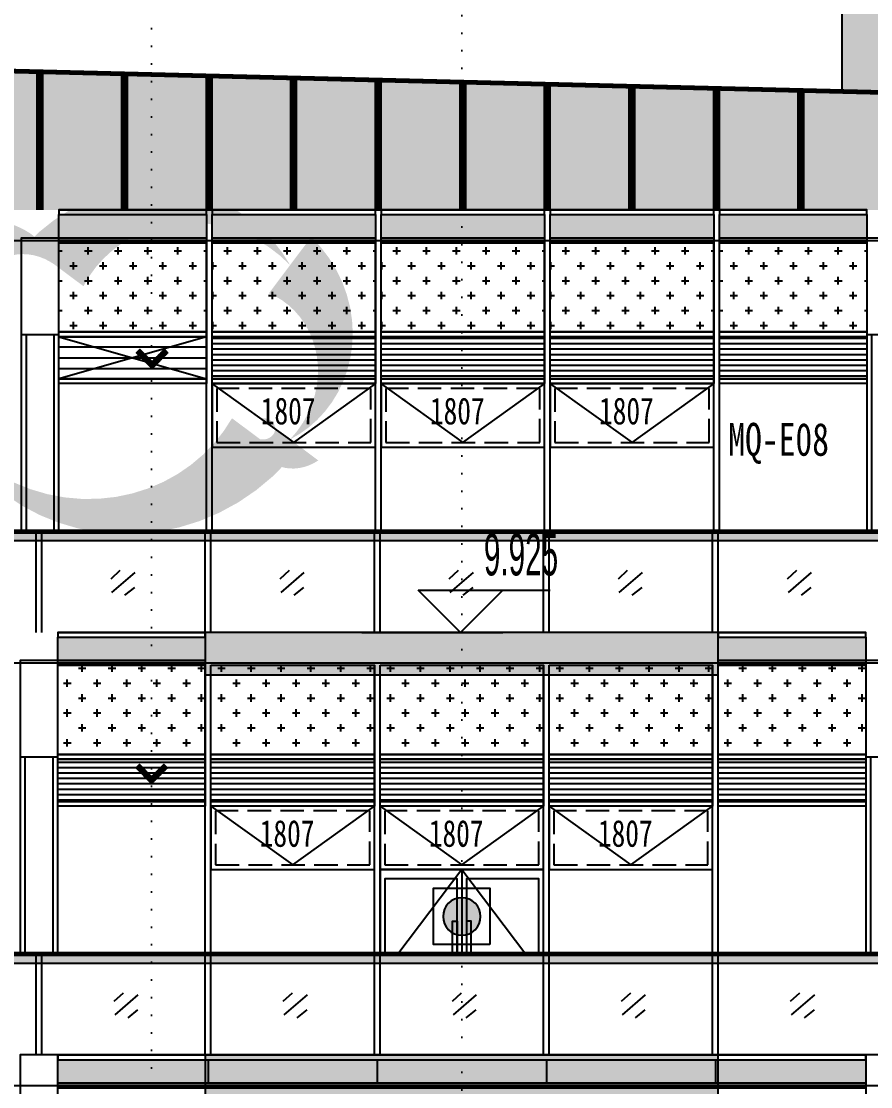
# Model space of a CAD drawing. Extents: x -483182 to 812890, y -390528 to -214858.
# Drawn here: x 300500 to 309540, y -316542 to -305196 of the extents above; entities that cross this region are included whole.
import ezdxf
from ezdxf.xclip import XClip

# ---------------------------------------------------------------- set-up
doc = ezdxf.new("R2010")
doc.units = 0
doc.header["$LTSCALE"] = 1000
doc.header["$MEASUREMENT"] = 0
doc.header["$XCLIPFRAME"] = 0
doc.linetypes.add('DASH', pattern=[0.35, 0.25, -0.1])
doc.linetypes.add('DOT2', pattern=[0.125, 0, -0.125])
for name, color, linetype in [('01-标注_标高', 200, 'Continuous'), ('01-标注_符号', 200, 'Continuous'), ('02-TEXT_标注', 130, 'Continuous'), ('05-填充_156', 156, 'Continuous'), ('05-填充_168', 168, 'Continuous'), ('05-填充_18', 18, 'Continuous'), ('A-C_幕墙龙骨', 133, 'Continuous'), ('A-C_窗', 140, 'Continuous'), ('A-C_门', 150, 'Continuous'), ('A-E_栏杆', 232, 'Continuous'), ('A-SE-MAT', 9, 'Continuous'), ('D-铝板', 181, 'Continuous'), ('E-立面轮廓', 241, 'Continuous'), ('外墙百叶', 162, 'Continuous')]:
    doc.layers.add(name, color=color, linetype=linetype)
doc.layers.add('04-不打印_辅助线', color=165, linetype='Continuous', plot=False)
doc.layers.add('DIM_MODI', color=6, linetype='Continuous', plot=False)
doc.styles.add('_TCH_AXIS', font='STXIHEI_0.TTF', dxfattribs={"width": 0.75})
doc.styles.add('_TCH_DIM', font='ros.shx', dxfattribs={"width": 0.75, "bigfont": 'jd.shx'})
doc.styles.add('logo-3', font='', dxfattribs={"width": 0.75})
doc.styles.get("Standard").update_dxf_attribs({"font": 'STXIHEI_0.TTF', "width": 0.75})
doc.styles.get('logo-3').set_extended_font_data('SimSun')
doc.dimstyles.new('副本 ISO-1', dxfattribs={"dimtxt": 2.5, "dimasz": 1.5, "dimexe": 1.25, "dimexo": 0.625, "dimtad": 1, "dimdec": 0, "dimtxsty": 'logo-3', "dimblk": 'ARCHTICK', "dimcen": 2.5, "dimdle": 1, "dimadec": 0, "dimazin": 0, "dimtfac": 1, "dimtdec": 0, "dimtix": 1, "dimtmove": 0, "dimatfit": 3, "dimldrblk": 'AR', "dimfxl": 0, "dimarcsym": 0})

# ---------------------------------------------------------------- blocks, each defined once
blk = doc.blocks.new('jmhrsdhj')
for p, q in [((-200, 3500), (-200, 0)), ((-150, 3500), (-150, 0)), ((150, 0), (150, 3500)), ((200, 0), (200, 3500))]:
    blk.add_line(p, q)
blk.add_lwpolyline([(-200, 3500), (200, 3500), (200, 4525), (-200, 4525)], close=True)
blk = doc.blocks.new('*U143')
at = {"layer": '05-填充_168'}
h = blk.add_hatch(color=256, dxfattribs=at)
h.dxf.hatch_style = 1
h.paths.add_polyline_path([(0, 300), (1570, 300), (1570, 50), (0, 50)])
for points in [[(0, 350), (1570, 350)], [(0, 300), (1570, 300)], [(0, 50), (1570, 50)], [(0, 0), (1570, 0)]]:
    blk.add_lwpolyline(points)
for points in [[(0, 300), (1570, 300), (1570, 350), (0, 350)], [(0, 300), (1570, 300), (1570, 50), (0, 50)], [(1570, 0), (0, 0), (0, 50), (1570, 50)]]:
    blk.add_lwpolyline(points, close=True)
blk = doc.blocks.new('A$C2E0A5E3B')
blk.add_lwpolyline([(-5, 0), (1735, 0), (1735, 675), (-5, 675)], close=True)
for points in [[(-5, 675), (865, 50)], [(865, 50), (1735, 675)]]:
    blk.add_lwpolyline(points)
at = {"linetype": 'DASH'}
blk.add_lwpolyline([(45, 50), (1685, 50), (1685, 625), (45, 625)], close=True, dxfattribs=at)
at = {"layer": '04-不打印_辅助线', "width": 0.75}
blk.add_text('1807', height=285.4, dxfattribs=at).set_placement((514, 242))
blk = doc.blocks.new('*U158')
at = {"layer": 'A-C_窗'}
blk.add_blockref('A$C2E0A5E3B', (-865, -337.5), dxfattribs=at)
blk = doc.blocks.new('*U159')
at = {"layer": 'A-C_窗', "color": 0, "linetype": 'ByBlock', "lineweight": -2, "transparency": 16777216}
for p in [(0, 0), (1800, 0), (3600, 0)]:
    blk.add_blockref('*U158', p, dxfattribs=at)
blk = doc.blocks.new('A$C5BC7050D')
for points in [[(-1735, 0), (5, 0), (5, 2300), (-1735, 2300)], [(-915, 100), (-915, 2200), (-1685, 2200), (-1685, 100)], [(-815, 100), (-45, 100), (-45, 2200), (-815, 2200)], [(-915, 550), (-965, 550), (-965, 1750), (-915, 1750)], [(-815, 550), (-765, 550), (-765, 1750), (-815, 1750)]]:
    blk.add_lwpolyline(points, close=True)
for points in [[(-865, 2300), (-1735, 1150), (-865, 0)], [(-865, 2300), (-865, 0)], [(-865, 2300), (5, 1150), (-865, 0)]]:
    blk.add_lwpolyline(points)
at = {"layer": '04-不打印_辅助线', "style": '_TCH_AXIS', "width": 0.75}
blk.add_text('WM1823', height=285.4, dxfattribs=at).set_placement((-1433, 920))
blk = doc.blocks.new('A$C58EF75E28')
at = {"layer": '05-填充_18'}
h = blk.add_hatch(color=256, dxfattribs=at)
h.dxf.hatch_style = 1
h.paths.add_polyline_path([(0, -100), (5460, -100), (5460, 350), (0, 350)])
blk.add_lwpolyline([(0, -100), (5460, -100), (5460, 350), (0, 350)], close=True)
blk = doc.blocks.new('*U142')
at = {"layer": '05-填充_168'}
h = blk.add_hatch(color=256, dxfattribs=at)
h.dxf.hatch_style = 1
h.paths.add_polyline_path([(0, 300), (1570, 300), (1570, 50), (0, 50)])
for points in [[(0, 350), (1570, 350)], [(0, 300), (1570, 300)], [(0, 50), (1570, 50)], [(0, 0), (1570, 0)]]:
    blk.add_lwpolyline(points)
for points in [[(0, 300), (1570, 300), (1570, 350), (0, 350)], [(0, 300), (1570, 300), (1570, 50), (0, 50)], [(1570, 0), (0, 0), (0, 50), (1570, 50)]]:
    blk.add_lwpolyline(points, close=True)
blk = doc.blocks.new('jtrsytrs')
at = {"layer": 'A-E_栏杆'}
for points in [[(861, -416), (763, -507)], [(1020, -435), (773, -648)], [(1016, -596), (911, -679)]]:
    blk.add_lwpolyline(points, dxfattribs=at)
blk = doc.blocks.new('*U165')
at = {"layer": 'A-C_窗'}
blk.add_blockref('jtrsytrs', (-907, 533), dxfattribs=at)
blk = doc.blocks.new('*U164')
at = {"layer": 'A-E_栏杆'}
for p, q in [((-30, -537.5), (-30, 537.5)), ((30, -537.5), (30, 537.5))]:
    blk.add_line(p, q, dxfattribs=at)
blk = doc.blocks.new('kiufyujytd')
at = {"layer": '05-填充_156'}
h = blk.add_hatch(dxfattribs=at)
h.set_pattern_fill('CROSS', color=136, scale=100)
h.set_pattern_definition([(0, (-13217, 315929.43), (158.75, 158.75), [79.375, -238.125]), (90, (-13177.32, 315889.74), (-158.75, 158.75), [79.375, -238.125])])
h.paths.add_polyline_path([(18200, 4175), (19770, 4175), (19770, 3225), (18200, 3225)])
h = blk.add_hatch(dxfattribs=at)
h.set_pattern_fill('CROSS', color=136, scale=100)
h.set_pattern_definition([(0, (-11417, 315929.43), (158.75, 158.75), [79.375, -238.125]), (90, (-11377.32, 315889.74), (-158.75, 158.75), [79.375, -238.125])])
h.paths.add_polyline_path([(19830, 4175), (21570, 4175), (21570, 3225), (19830, 3225)])
h = blk.add_hatch(dxfattribs=at)
h.set_pattern_fill('CROSS', color=136, scale=100)
h.set_pattern_definition([(0, (-9617, 315929.43), (158.75, 158.75), [79.375, -238.125]), (90, (-9577.32, 315889.74), (-158.75, 158.75), [79.375, -238.125])])
h.paths.add_polyline_path([(21630, 4175), (23370, 4175), (23370, 3225), (21630, 3225)])
h = blk.add_hatch(dxfattribs=at)
h.set_pattern_fill('CROSS', color=136, scale=100)
h.set_pattern_definition([(0, (-7817, 315929.43), (158.75, 158.75), [79.375, -238.125]), (90, (-7777.32, 315889.74), (-158.75, 158.75), [79.375, -238.125])])
h.paths.add_polyline_path([(23430, 4175), (25170, 4175), (25170, 3225), (23430, 3225)])
h = blk.add_hatch(dxfattribs=at)
h.set_pattern_fill('CROSS', color=136, scale=100)
h.set_pattern_definition([(0, (-6187, 315929.43), (158.75, 158.75), [79.375, -238.125]), (90, (-6147.32, 315889.74), (-158.75, 158.75), [79.375, -238.125])])
h.paths.add_polyline_path([(25230, 4175), (26800, 4175), (26800, 3225), (25230, 3225)])
h = blk.add_hatch(dxfattribs=at)
h.set_pattern_fill('LINE', color=256, scale=60)
h.set_pattern_definition([(0, (19286, 2725), (0, 57.15), [])])
h.paths.add_polyline_path([(18200, 3175), (19770, 3175), (19770, 2725), (18200, 2725)])
h = blk.add_hatch(dxfattribs=at)
h.set_pattern_fill('LINE', color=256, scale=60)
h.set_pattern_definition([(0, (21086, 2725), (0, 57.15), [])])
h.paths.add_polyline_path([(19830, 3175), (21570, 3175), (21570, 2725), (19830, 2725)])
h = blk.add_hatch(dxfattribs=at)
h.set_pattern_fill('LINE', color=256, scale=60)
h.set_pattern_definition([(0, (22886, 2725), (0, 57.15), [])])
h.paths.add_polyline_path([(21630, 3175), (23370, 3175), (23370, 2725), (21630, 2725)])
h = blk.add_hatch(dxfattribs=at)
h.set_pattern_fill('LINE', color=256, scale=60)
h.set_pattern_definition([(0, (24686, 2725), (0, 57.15), [])])
h.paths.add_polyline_path([(23430, 3175), (25170, 3175), (25170, 2725), (23430, 2725)])
h = blk.add_hatch(dxfattribs=at)
h.set_pattern_fill('LINE', color=256, scale=60)
h.set_pattern_definition([(0, (26316, 2725), (0, 57.15), [])])
h.paths.add_polyline_path([(25230, 3175), (26800, 3175), (26800, 2725), (25230, 2725)])
for points in [[(18200, 4175), (19770, 4175), (19770, 3225), (18200, 3225)], [(19830, 4175), (21570, 4175), (21570, 3225), (19830, 3225)], [(21630, 4175), (23370, 4175), (23370, 3225), (21630, 3225)], [(23430, 4175), (25170, 4175), (25170, 3225), (23430, 3225)], [(25230, 4175), (26800, 4175), (26800, 3225), (25230, 3225)], [(19770, 3175), (18200, 3175), (18200, 3225), (19770, 3225)], [(21570, 3175), (19830, 3175), (19830, 3225), (21570, 3225)], [(23370, 3175), (21630, 3175), (21630, 3225), (23370, 3225)], [(25170, 3175), (23430, 3175), (23430, 3225), (25170, 3225)], [(26800, 3175), (25230, 3175), (25230, 3225), (26800, 3225)], [(18200, 3175), (19770, 3175), (19770, 2725), (18200, 2725)], [(19830, 3175), (21570, 3175), (21570, 2725), (19830, 2725)], [(21630, 3175), (23370, 3175), (23370, 2725), (21630, 2725)], [(23430, 3175), (25170, 3175), (25170, 2725), (23430, 2725)], [(25230, 3175), (26800, 3175), (26800, 2725), (25230, 2725)], [(19770, 2675), (18200, 2675), (18200, 2725), (19770, 2725)], [(21570, 2675), (19830, 2675), (19830, 2725), (21570, 2725)], [(23370, 2675), (21630, 2675), (21630, 2725), (23370, 2725)], [(25170, 2675), (23430, 2675), (23430, 2725), (25170, 2725)], [(26800, 2675), (25230, 2675), (25230, 2725), (26800, 2725)]]:
    blk.add_lwpolyline(points, close=True)
for points in [[(18200, 3225), (19770, 3225)], [(19830, 3225), (21570, 3225)], [(21630, 3225), (23370, 3225)], [(23430, 3225), (25170, 3225)], [(25230, 3225), (26800, 3225)], [(18200, 3175), (19770, 3175)], [(19830, 3175), (21570, 3175)], [(21630, 3175), (23370, 3175)], [(23430, 3175), (25170, 3175)], [(25230, 3175), (26800, 3175)]]:
    blk.add_lwpolyline(points)
at = {"layer": 'A-C_窗'}
for p, q in [((19770, 25), (19770, 4175)), ((19830, 25), (19830, 4175)), ((21570, -300), (21570, 4175)), ((21630, -300), (21630, 4175)), ((23370, -300), (23370, 4175)), ((23430, -300), (23430, 4175)), ((25170, 25), (25170, 4175)), ((25230, 25), (25230, 4175))]:
    blk.add_line(p, q, dxfattribs=at)
for points in [[(-1120, 5600), (-8800, 5600), (-8800, -300), (44970, -300)], [(44970, 5600), (1120, 5600)]]:
    blk.add_lwpolyline(points, dxfattribs=at)
for name, p in [('*U143', (18200, 4175)), ('*U142', (25230, 4175)), ('*U159', (20700, 2338))]:
    blk.add_blockref(name, p, dxfattribs=at)
at = {"layer": 'A-C_门'}
blk.add_blockref('A$C5BC7050D', (23365, -300), dxfattribs=at)
at = {"layer": 'A-E_栏杆', "color": 0, "linetype": 'ByBlock', "lineweight": -2, "transparency": 16777216}
for name, p in [('*U164', (18000, 5062)), ('*U164', (19800, 5062)), ('*U164', (21600, 5062)), ('*U164', (23400, 5062)), ('*U164', (25200, 5062)), ('*U165', (18907, 5067)), ('*U165', (20707, 5067)), ('*U165', (22507, 5067)), ('*U165', (24307, 5067)), ('*U165', (26107, 5067))]:
    blk.add_blockref(name, p, dxfattribs=at)
at = {"layer": 'D-铝板'}
for name, p in [('A$C58EF75E28', (19770, 4175)), ('jmhrsdhj', (18000, -300)), ('jmhrsdhj', (27000, -300))]:
    blk.add_blockref(name, p, dxfattribs=at)
blk = doc.blocks.new('*U201')
at = {"layer": 'A-C_窗'}
blk.add_blockref('A$C2E0A5E3B', (-865, -337.5), dxfattribs=at)
blk = doc.blocks.new('*U202')
at = {"layer": 'A-C_窗', "color": 0, "linetype": 'ByBlock', "lineweight": -2, "transparency": 16777216}
for p in [(0, 0), (1800, 0), (3600, 0)]:
    blk.add_blockref('*U201', p, dxfattribs=at)
blk = doc.blocks.new('*U375')
at = {"layer": '05-填充_168'}
h = blk.add_hatch(color=256, dxfattribs=at)
h.dxf.hatch_style = 1
h.paths.add_polyline_path([(0, 300), (1740, 300), (1740, 50), (0, 50)])
for points in [[(0, 350), (1740, 350)], [(0, 300), (1740, 300)], [(0, 50), (1740, 50)], [(0, 0), (1740, 0)]]:
    blk.add_lwpolyline(points)
for points in [[(0, 300), (1740, 300), (1740, 350), (0, 350)], [(0, 300), (1740, 300), (1740, 50), (0, 50)], [(1740, 0), (0, 0), (0, 50), (1740, 50)]]:
    blk.add_lwpolyline(points, close=True)
blk = doc.blocks.new('jdrestrea')
at = {"layer": '05-填充_156'}
h = blk.add_hatch(dxfattribs=at)
h.set_pattern_fill('CROSS', color=136, scale=100)
h.set_pattern_definition([(0, (-265776, 354870.43), (158.75, 158.75), [79.375, -238.125]), (90, (-265736.31, 354830.74), (-158.75, 158.75), [79.375, -238.125])])
h.paths.add_polyline_path([(1520, 6263), (680, 6283), (680, 4525), (1520, 4525)])
h.paths.add_polyline_path([(620, 6285), (0, 6300), (0, 4525), (620, 4525)])
h.paths.add_polyline_path([(2420, 6241), (1580, 6261), (1580, 4525), (2420, 4525)])
h.paths.add_polyline_path([(3320, 6218), (2480, 6239), (2480, 4525), (3150, 4525), (3320, 4525)])
h.paths.add_polyline_path([(4220, 6196), (3380, 6217), (3380, 4525), (3550, 4525), (4220, 4525)])
h.paths.add_polyline_path([(5120, 6174), (4280, 6195), (4280, 4525), (5120, 4525)])
h.paths.add_polyline_path([(6020, 6152), (5180, 6173), (5180, 4525), (6020, 4525)])
h.paths.add_polyline_path([(6920, 6130), (6080, 6151), (6080, 4525), (6920, 4525)])
h.paths.add_polyline_path([(7820, 6108), (6980, 6128), (6980, 4525), (7820, 4525)])
h.paths.add_polyline_path([(8720, 6086), (7880, 6106), (7880, 4525), (8720, 4525)])
h.paths.add_polyline_path([(9620, 6064), (8780, 6084), (8780, 4525), (9620, 4525)])
h.paths.add_polyline_path([(10520, 6041), (9680, 6062), (9680, 4525), (10520, 4525)])
h.paths.add_polyline_path([(11420, 6019), (10580, 6040), (10580, 4525), (11420, 4525)])
h.paths.add_polyline_path([(12320, 5997), (11480, 6018), (11480, 4525), (12150, 4525), (12320, 4525)])
h.paths.add_polyline_path([(13220, 5975), (12380, 5996), (12380, 4525), (12550, 4525), (13220, 4525)])
h.paths.add_polyline_path([(14120, 5953), (13280, 5974), (13280, 4525), (14120, 4525)])
h.paths.add_polyline_path([(15020, 5931), (14180, 5951), (14180, 4525), (15020, 4525)])
h.paths.add_polyline_path([(15920, 5909), (15080, 5929), (15080, 4525), (15920, 4525)])
h.paths.add_polyline_path([(16820, 5887), (15980, 5907), (15980, 4525), (16820, 4525)])
h.paths.add_polyline_path([(17720, 5864), (16880, 5885), (16880, 4525), (17720, 4525)])
h.paths.add_polyline_path([(18620, 5842), (17780, 5863), (17780, 4525), (18620, 4525)])
h.paths.add_polyline_path([(19520, 5820), (18680, 5841), (18680, 4525), (19520, 4525)])
h.paths.add_polyline_path([(20420, 5798), (19580, 5819), (19580, 4525), (20420, 4525)])
h.paths.add_polyline_path([(21320, 5776), (20480, 5797), (20480, 4525), (21150, 4525), (21320, 4525)])
h.paths.add_polyline_path([(22220, 5754), (21380, 5775), (21380, 4525), (21550, 4525), (22220, 4525)])
h.paths.add_polyline_path([(23120, 5732), (22280, 5752), (22280, 4525), (23120, 4525)])
h.paths.add_polyline_path([(24020, 5710), (23180, 5730), (23180, 4525), (24020, 4525)])
h.paths.add_polyline_path([(24920, 5688), (24080, 5708), (24080, 4525), (24920, 4525)])
h.paths.add_polyline_path([(25820, 5665), (24980, 5686), (24980, 4525), (25820, 4525)])
h.paths.add_polyline_path([(26720, 5643), (25880, 5664), (25880, 4525), (26720, 4525)])
h.paths.add_polyline_path([(27620, 5621), (26780, 5642), (26780, 4525), (27620, 4525)])
h.paths.add_polyline_path([(28520, 5599), (27680, 5620), (27680, 4525), (28520, 4525)])
h.paths.add_polyline_path([(29420, 5577), (28580, 5598), (28580, 4525), (29420, 4525)])
h.paths.add_polyline_path([(30320, 5555), (29480, 5575), (29480, 4525), (30150, 4525), (30320, 4525)])
h.paths.add_polyline_path([(31070, 5536), (30380, 5553), (30380, 4525), (30550, 4525), (31070, 4525)])
h.paths.add_polyline_path([(31820, 5518), (31130, 5535), (31130, 4525), (31820, 4525)])
h.paths.add_polyline_path([(32570, 5499), (31880, 5516), (31880, 4525), (32570, 4525)])
h.paths.add_polyline_path([(33320, 5481), (32630, 5498), (32630, 4525), (33320, 4525)])
h.paths.add_polyline_path([(34070, 5463), (33380, 5480), (33380, 4525), (34070, 4525)])
h.paths.add_polyline_path([(34820, 5444), (34130, 5461), (34130, 4525), (34820, 4525)])
h.paths.add_polyline_path([(35570, 5426), (34880, 5443), (34880, 4525), (35570, 4525)])
h.paths.add_polyline_path([(36320, 5407), (35630, 5424), (35630, 4525), (36320, 4525)])
h.paths.add_polyline_path([(37070, 5389), (36380, 5406), (36380, 4525), (37070, 4525)])
h.paths.add_polyline_path([(37820, 5370), (37130, 5387), (37130, 4525), (37820, 4525)])
h.paths.add_polyline_path([(38570, 5352), (37880, 5369), (37880, 4525), (38570, 4525)])
h.paths.add_polyline_path([(39320, 5334), (38630, 5351), (38630, 4525), (39320, 4525)])
h.paths.add_polyline_path([(40070, 5315), (39380, 5332), (39380, 4525), (40070, 4525)])
h = blk.add_hatch(dxfattribs=at)
h.set_pattern_fill('CROSS', color=136, scale=100)
h.set_pattern_definition([(0, (-18867, 315929.37), (158.75, 158.75), [79.375, -238.125]), (90, (-18827.32, 315889.69), (-158.75, 158.75), [79.375, -238.125])])
h.paths.add_polyline_path([(12550, 4175), (14120, 4175), (14120, 3225), (12550, 3225)])
h = blk.add_hatch(dxfattribs=at)
h.set_pattern_fill('CROSS', color=136, scale=100)
h.set_pattern_definition([(0, (-17067, 315929.37), (158.75, 158.75), [79.375, -238.125]), (90, (-17027.32, 315889.69), (-158.75, 158.75), [79.375, -238.125])])
h.paths.add_polyline_path([(14180, 4175), (15920, 4175), (15920, 3225), (14180, 3225)])
h = blk.add_hatch(dxfattribs=at)
h.set_pattern_fill('CROSS', color=136, scale=100)
h.set_pattern_definition([(0, (-15267, 315929.37), (158.75, 158.75), [79.375, -238.125]), (90, (-15227.32, 315889.69), (-158.75, 158.75), [79.375, -238.125])])
h.paths.add_polyline_path([(15980, 4175), (17720, 4175), (17720, 3225), (15980, 3225)])
h = blk.add_hatch(dxfattribs=at)
h.set_pattern_fill('CROSS', color=136, scale=100)
h.set_pattern_definition([(0, (-13467, 315929.37), (158.75, 158.75), [79.375, -238.125]), (90, (-13427.32, 315889.69), (-158.75, 158.75), [79.375, -238.125])])
h.paths.add_polyline_path([(17780, 4175), (19520, 4175), (19520, 3225), (17780, 3225)])
h = blk.add_hatch(dxfattribs=at)
h.set_pattern_fill('CROSS', color=136, scale=100)
h.set_pattern_definition([(0, (-11837, 315929.37), (158.75, 158.75), [79.375, -238.125]), (90, (-11797.32, 315889.69), (-158.75, 158.75), [79.375, -238.125])])
h.paths.add_polyline_path([(19580, 4175), (21150, 4175), (21150, 3225), (19580, 3225)])
h = blk.add_hatch(dxfattribs=at)
h.set_pattern_fill('LINE', color=256, scale=60)
h.set_pattern_definition([(0, (15436, 2724.944), (0, 57.15), [])])
h.paths.add_polyline_path([(14180, 3175), (15920, 3175), (15920, 2725), (14180, 2725)])
h = blk.add_hatch(dxfattribs=at)
h.set_pattern_fill('LINE', color=256, scale=60)
h.set_pattern_definition([(0, (17236, 2724.944), (0, 57.15), [])])
h.paths.add_polyline_path([(15980, 3175), (17720, 3175), (17720, 2725), (15980, 2725)])
h = blk.add_hatch(dxfattribs=at)
h.set_pattern_fill('LINE', color=256, scale=60)
h.set_pattern_definition([(0, (19036, 2724.944), (0, 57.15), [])])
h.paths.add_polyline_path([(17780, 3175), (19520, 3175), (19520, 2725), (17780, 2725)])
h = blk.add_hatch(dxfattribs=at)
h.set_pattern_fill('LINE', color=256, scale=60)
h.set_pattern_definition([(0, (20666, 2724.944), (0, 57.15), [])])
h.paths.add_polyline_path([(19580, 3175), (21150, 3175), (21150, 2725), (19580, 2725)])
at = {"layer": '外墙百叶'}
h = blk.add_hatch(dxfattribs=at)
h.set_pattern_fill('LINE', color=256, scale=120)
h.set_pattern_definition([(0, (-2984, 41665.94), (0, 114.3), [])])
h.paths.add_polyline_path([(12550, 3175), (14120, 3175), (14120, 2725), (12550, 2725)])
for points in [[(12550, 4175), (14120, 4175), (14120, 3225), (12550, 3225)], [(14180, 4175), (15920, 4175), (15920, 3225), (14180, 3225)], [(15980, 4175), (17720, 4175), (17720, 3225), (15980, 3225)], [(17780, 4175), (19520, 4175), (19520, 3225), (17780, 3225)], [(19580, 4175), (21150, 4175), (21150, 3225), (19580, 3225)], [(14120, 3175), (12550, 3175), (12550, 3225), (14120, 3225)], [(15920, 3175), (14180, 3175), (14180, 3225), (15920, 3225)], [(17720, 3175), (15980, 3175), (15980, 3225), (17720, 3225)], [(19520, 3175), (17780, 3175), (17780, 3225), (19520, 3225)], [(21150, 3175), (19580, 3175), (19580, 3225), (21150, 3225)], [(12550, 3175), (14120, 3175), (14120, 2725), (12550, 2725)], [(14180, 3175), (15920, 3175), (15920, 2725), (14180, 2725)], [(15980, 3175), (17720, 3175), (17720, 2725), (15980, 2725)], [(17780, 3175), (19520, 3175), (19520, 2725), (17780, 2725)], [(19580, 3175), (21150, 3175), (21150, 2725), (19580, 2725)], [(14120, 2675), (12550, 2675), (12550, 2725), (14120, 2725)], [(15920, 2675), (14180, 2675), (14180, 2725), (15920, 2725)], [(17720, 2675), (15980, 2675), (15980, 2725), (17720, 2725)], [(19520, 2675), (17780, 2675), (17780, 2725), (19520, 2725)], [(21150, 2675), (19580, 2675), (19580, 2725), (21150, 2725)]]:
    blk.add_lwpolyline(points, close=True)
for points in [[(12550, 3225), (14120, 3225)], [(14180, 3225), (15920, 3225)], [(15980, 3225), (17720, 3225)], [(17780, 3225), (19520, 3225)], [(19580, 3225), (21150, 3225)], [(12550, 3175), (14120, 3175)], [(14180, 3175), (15920, 3175)], [(15980, 3175), (17720, 3175)], [(17780, 3175), (19520, 3175)], [(19580, 3175), (21150, 3175)]]:
    blk.add_lwpolyline(points)
at = {"layer": '05-填充_18', "const_width": 60}
for points in [[(12350, 4525), (12350, 5996)], [(13250, 4525), (13250, 5974)], [(14150, 4525), (14150, 5952)], [(15050, 4525), (15050, 5930)], [(15950, 4525), (15950, 5908)], [(16850, 4525), (16850, 5886)], [(17750, 4525), (17750, 5864)], [(18650, 4525), (18650, 5842)], [(19550, 4525), (19550, 5819)], [(20450, 4525), (20450, 5797)]]:
    blk.add_lwpolyline(points, dxfattribs=at)
at = {"layer": 'A-C_幕墙龙骨'}
for points in [[(12320, 4525), (12320, 5997)], [(12380, 4525), (12380, 5996)], [(13220, 4525), (13220, 5975)], [(13280, 4525), (13280, 5974)], [(14120, 4525), (14120, 5953)], [(14180, 4525), (14180, 5951)], [(15020, 4525), (15020, 5931)], [(15080, 4525), (15080, 5929)], [(15920, 4525), (15920, 5909)], [(15980, 4525), (15980, 5907)], [(16820, 4525), (16820, 5887)], [(16880, 4525), (16880, 5885)], [(17720, 4525), (17720, 5864)], [(17780, 4525), (17780, 5863)], [(18620, 4525), (18620, 5842)], [(18680, 4525), (18680, 5841)], [(19520, 4525), (19520, 5820)], [(19580, 4525), (19580, 5819)], [(20420, 4525), (20420, 5798)], [(20480, 4525), (20480, 5797)]]:
    blk.add_lwpolyline(points, dxfattribs=at)
at = {"layer": 'A-C_窗'}
for p, q in [((40686, 5300), (0, 6300)), ((12550, 4525), (21150, 4525)), ((14120, 25), (14120, 4175)), ((14180, 25), (14180, 4175)), ((15920, 25), (15920, 4175)), ((15980, 25), (15980, 4175)), ((17720, 25), (17720, 4175)), ((17780, 25), (17780, 4175)), ((19520, 25), (19520, 4175)), ((19580, 25), (19580, 4175))]:
    blk.add_line(p, q, dxfattribs=at)
at = {"layer": '外墙百叶'}
for p, q in [((14120, 3175), (12550, 2725)), ((12550, 3175), (14120, 2725))]:
    blk.add_line(p, q, dxfattribs=at)
at = {"layer": 'A-C_窗'}
for name, p in [('*U143', (12550, 4175)), ('*U375', (14180, 4175)), ('*U375', (15980, 4175)), ('*U375', (17780, 4175)), ('*U142', (19580, 4175)), ('*U202', (15050, 2337))]:
    blk.add_blockref(name, p, dxfattribs=at)
at = {"layer": 'D-铝板'}
for p in [(12350, -300), (21350, -300)]:
    blk.add_blockref('jmhrsdhj', p, dxfattribs=at)
blk = doc.blocks.new('*U139')
at = {"layer": '05-填充_168'}
h = blk.add_hatch(color=256, dxfattribs=at)
h.dxf.hatch_style = 1
h.paths.add_polyline_path([(0, 300), (8600, 300), (8600, 50), (0, 50)])
for points in [[(0, 350), (8600, 350)], [(0, 300), (8600, 300)], [(0, 50), (8600, 50)], [(0, 0), (8600, 0)]]:
    blk.add_lwpolyline(points)
for points in [[(0, 300), (8600, 300), (8600, 350), (0, 350)], [(0, 300), (8600, 300), (8600, 50), (0, 50)], [(8600, 0), (0, 0), (0, 50), (8600, 50)]]:
    blk.add_lwpolyline(points, close=True)
blk = doc.blocks.new('*U233')
at = {"layer": 'A-C_窗'}
blk.add_line((0, 125), (0, -125), dxfattribs=at)
blk = doc.blocks.new('*U234')
at = {"layer": 'A-C_窗', "color": 0, "linetype": 'ByBlock', "lineweight": -2, "transparency": 16777216}
for p in [(0, 0), (1800, 0), (3600, 0), (5400, 0)]:
    blk.add_blockref('*U233', p, dxfattribs=at)
blk = doc.blocks.new('*U273')
at = {"layer": 'A-E_栏杆'}
for p, q in [((-30, -537.5), (-30, 537.5)), ((30, -537.5), (30, 537.5))]:
    blk.add_line(p, q, dxfattribs=at)
blk = doc.blocks.new('*U274')
at = {"layer": 'A-E_栏杆', "color": 0, "linetype": 'ByBlock', "lineweight": -2, "transparency": 16777216}
for p in [(14400, 0), (16200, 0), (18000, 0), (19800, 0), (21600, 0)]:
    blk.add_blockref('*U273', p, dxfattribs=at)
blk = doc.blocks.new('*U275')
at = {"layer": 'A-C_窗'}
blk.add_blockref('jtrsytrs', (-907, 533), dxfattribs=at)
blk = doc.blocks.new('*U276')
at = {"layer": 'A-E_栏杆', "color": 0, "linetype": 'ByBlock', "lineweight": -2, "transparency": 16777216}
for p in [(16200, 0), (18000, 0), (19800, 0), (21600, 0), (23400, 0)]:
    blk.add_blockref('*U275', p, dxfattribs=at)
blk = doc.blocks.new('_ArchTick')
at = {"color": 0, "linetype": 'ByBlock', "const_width": 0.4}
blk.add_lwpolyline([(-0.5, -0.5), (0.5, 0.5)], dxfattribs=at)
blk = doc.blocks.new('*X6')
at = {"color": 0}
for p, q in [((-1012.2996, 1692.7101), (-1012.2996, 1692.7346)), ((-1012.2995, 1692.7347), (-1012.2958, 1692.7347)), ((-1012.2986, 1692.7091), (-1012.2986, 1692.7356)), ((-1012.2985, 1692.7357), (-1012.2968, 1692.7357)), ((-1012.2976, 1692.7081), (-1012.2976, 1692.7364)), ((-1012.2966, 1692.7071), (-1012.2966, 1692.7354)), ((-1012.2956, 1692.7061), (-1012.2956, 1692.7344)), ((-1012.3116, 1692.7221), (-1012.3116, 1692.7226)), ((-1012.3115, 1692.7227), (-1012.2838, 1692.7227)), ((-1012.3111, 1692.7217), (-1012.2828, 1692.7217)), ((-1012.3106, 1692.7211), (-1012.3106, 1692.7236)), ((-1012.3105, 1692.7237), (-1012.2848, 1692.7237)), ((-1012.3101, 1692.7207), (-1012.2818, 1692.7207)), ((-1012.3096, 1692.7201), (-1012.3096, 1692.7246)), ((-1012.3095, 1692.7247), (-1012.2858, 1692.7247)), ((-1012.3091, 1692.7197), (-1012.2808, 1692.7197)), ((-1012.3086, 1692.7191), (-1012.3086, 1692.7256)), ((-1012.3085, 1692.7257), (-1012.2868, 1692.7257)), ((-1012.3081, 1692.7187), (-1012.2798, 1692.7187)), ((-1012.3076, 1692.7181), (-1012.3076, 1692.7266)), ((-1012.3075, 1692.7267), (-1012.2878, 1692.7267)), ((-1012.3071, 1692.7177), (-1012.2788, 1692.7177)), ((-1012.3066, 1692.7171), (-1012.3066, 1692.7276)), ((-1012.3065, 1692.7277), (-1012.2888, 1692.7277)), ((-1012.3061, 1692.7167), (-1012.2778, 1692.7167)), ((-1012.3056, 1692.7161), (-1012.3056, 1692.7286)), ((-1012.3055, 1692.7287), (-1012.2898, 1692.7287)), ((-1012.3051, 1692.7157), (-1012.2768, 1692.7157)), ((-1012.3046, 1692.7151), (-1012.3046, 1692.7296)), ((-1012.3045, 1692.7297), (-1012.2908, 1692.7297)), ((-1012.3041, 1692.7147), (-1012.2758, 1692.7147)), ((-1012.3036, 1692.7141), (-1012.3036, 1692.7306)), ((-1012.3035, 1692.7307), (-1012.2918, 1692.7307)), ((-1012.3031, 1692.7137), (-1012.2748, 1692.7137)), ((-1012.3026, 1692.7131), (-1012.3026, 1692.7316)), ((-1012.3025, 1692.7317), (-1012.2928, 1692.7317)), ((-1012.3021, 1692.7127), (-1012.2738, 1692.7127)), ((-1012.3016, 1692.7121), (-1012.3016, 1692.7326)), ((-1012.3015, 1692.7327), (-1012.2938, 1692.7327)), ((-1012.3011, 1692.7117), (-1012.2728, 1692.7117)), ((-1012.3006, 1692.7111), (-1012.3006, 1692.7336)), ((-1012.3005, 1692.7337), (-1012.2948, 1692.7337)), ((-1012.3001, 1692.7107), (-1012.2718, 1692.7107)), ((-1012.2991, 1692.7097), (-1012.2708, 1692.7097)), ((-1012.2981, 1692.7087), (-1012.2698, 1692.7087)), ((-1012.2971, 1692.7077), (-1012.2688, 1692.7077)), ((-1012.2961, 1692.7067), (-1012.2678, 1692.7067)), ((-1012.2951, 1692.7057), (-1012.2668, 1692.7057)), ((-1012.2946, 1692.7051), (-1012.2946, 1692.7334)), ((-1012.2941, 1692.7047), (-1012.2658, 1692.7047)), ((-1012.2936, 1692.7041), (-1012.2936, 1692.7324)), ((-1012.2931, 1692.7037), (-1012.2648, 1692.7037)), ((-1012.2926, 1692.7031), (-1012.2926, 1692.7314)), ((-1012.2921, 1692.7027), (-1012.2638, 1692.7027)), ((-1012.2916, 1692.7021), (-1012.2916, 1692.7304)), ((-1012.2911, 1692.7017), (-1012.2628, 1692.7017)), ((-1012.2906, 1692.7011), (-1012.2906, 1692.7294)), ((-1012.2901, 1692.7007), (-1012.2618, 1692.7007)), ((-1012.2896, 1692.7001), (-1012.2896, 1692.7284)), ((-1012.2891, 1692.6997), (-1012.2608, 1692.6997)), ((-1012.2886, 1692.6991), (-1012.2886, 1692.7274)), ((-1012.2881, 1692.6987), (-1012.2598, 1692.6987)), ((-1012.2876, 1692.6981), (-1012.2876, 1692.7264)), ((-1012.2871, 1692.6977), (-1012.2588, 1692.6977)), ((-1012.2866, 1692.6971), (-1012.2866, 1692.7254)), ((-1012.2861, 1692.6967), (-1012.2578, 1692.6967)), ((-1012.2856, 1692.6961), (-1012.2856, 1692.7244)), ((-1012.2851, 1692.6957), (-1012.2568, 1692.6957)), ((-1012.2846, 1692.6951), (-1012.2846, 1692.7234)), ((-1012.2841, 1692.6947), (-1012.2558, 1692.6947)), ((-1012.2836, 1692.6941), (-1012.2836, 1692.7224)), ((-1012.2831, 1692.6937), (-1012.2548, 1692.6937)), ((-1012.2826, 1692.6931), (-1012.2826, 1692.7214)), ((-1012.2821, 1692.6927), (-1012.2538, 1692.6927)), ((-1012.2816, 1692.6921), (-1012.2816, 1692.7204)), ((-1012.2811, 1692.6917), (-1012.2528, 1692.6917)), ((-1012.2806, 1692.6911), (-1012.2806, 1692.7194)), ((-1012.2801, 1692.6907), (-1012.2518, 1692.6907)), ((-1012.2796, 1692.6901), (-1012.2796, 1692.7184)), ((-1012.2791, 1692.6897), (-1012.2508, 1692.6897)), ((-1012.2786, 1692.6891), (-1012.2786, 1692.7174)), ((-1012.2776, 1692.6881), (-1012.2776, 1692.7164)), ((-1012.2766, 1692.6871), (-1012.2766, 1692.7154)), ((-1012.2756, 1692.6861), (-1012.2756, 1692.7144)), ((-1012.2746, 1692.6851), (-1012.2746, 1692.7134)), ((-1012.2736, 1692.6841), (-1012.2736, 1692.7124)), ((-1012.2726, 1692.6831), (-1012.2726, 1692.7114)), ((-1012.2716, 1692.6821), (-1012.2716, 1692.7104)), ((-1012.2706, 1692.6811), (-1012.2706, 1692.7094)), ((-1012.2696, 1692.6801), (-1012.2696, 1692.7084)), ((-1012.2686, 1692.6791), (-1012.2686, 1692.7074)), ((-1012.2676, 1692.6781), (-1012.2676, 1692.7064)), ((-1012.2666, 1692.6771), (-1012.2666, 1692.7054)), ((-1012.2656, 1692.6761), (-1012.2656, 1692.7044)), ((-1012.2646, 1692.6751), (-1012.2646, 1692.7034)), ((-1012.2636, 1692.6741), (-1012.2636, 1692.7024)), ((-1012.2626, 1692.6731), (-1012.2626, 1692.7014)), ((-1012.2616, 1692.6721), (-1012.2616, 1692.7004)), ((-1012.2606, 1692.6711), (-1012.2606, 1692.6994)), ((-1012.2596, 1692.6701), (-1012.2596, 1692.6984)), ((-1012.2586, 1692.6424), (-1012.2586, 1692.6974)), ((-1012.2576, 1692.6434), (-1012.2576, 1692.6964)), ((-1012.2566, 1692.6444), (-1012.2566, 1692.6954)), ((-1012.2556, 1692.6454), (-1012.2556, 1692.6944)), ((-1012.2546, 1692.6464), (-1012.2546, 1692.6934)), ((-1012.2536, 1692.6474), (-1012.2536, 1692.6924)), ((-1012.2526, 1692.6484), (-1012.2526, 1692.6914)), ((-1012.2516, 1692.6494), (-1012.2516, 1692.6904)), ((-1012.2506, 1692.6504), (-1012.2506, 1692.6894)), ((-1012.2856, 1692.6437), (-1012.2573, 1692.6437)), ((-1012.2856, 1692.6154), (-1012.2856, 1692.6437)), ((-1012.2846, 1692.6447), (-1012.2563, 1692.6447)), ((-1012.2846, 1692.6164), (-1012.2846, 1692.6447)), ((-1012.2836, 1692.6457), (-1012.2553, 1692.6457)), ((-1012.2836, 1692.6174), (-1012.2836, 1692.6457)), ((-1012.2826, 1692.6467), (-1012.2543, 1692.6467)), ((-1012.2826, 1692.6184), (-1012.2826, 1692.6467)), ((-1012.2816, 1692.6477), (-1012.2533, 1692.6477)), ((-1012.2816, 1692.6194), (-1012.2816, 1692.6477)), ((-1012.2806, 1692.6487), (-1012.2523, 1692.6487)), ((-1012.2806, 1692.6204), (-1012.2806, 1692.6487)), ((-1012.2796, 1692.6497), (-1012.2513, 1692.6497)), ((-1012.2796, 1692.6214), (-1012.2796, 1692.6497)), ((-1012.2786, 1692.6507), (-1012.2503, 1692.6507)), ((-1012.2786, 1692.6224), (-1012.2786, 1692.6507)), ((-1012.2781, 1692.6887), (-1012.2498, 1692.6887)), ((-1012.2776, 1692.6517), (-1012.2493, 1692.6517)), ((-1012.2776, 1692.6234), (-1012.2776, 1692.6517)), ((-1012.2771, 1692.6877), (-1012.2488, 1692.6877)), ((-1012.2766, 1692.6527), (-1012.2483, 1692.6527)), ((-1012.2766, 1692.6244), (-1012.2766, 1692.6527)), ((-1012.2761, 1692.6867), (-1012.2478, 1692.6867)), ((-1012.2756, 1692.6537), (-1012.2473, 1692.6537)), ((-1012.2756, 1692.6254), (-1012.2756, 1692.6537)), ((-1012.2751, 1692.6857), (-1012.2468, 1692.6857)), ((-1012.2746, 1692.6547), (-1012.2463, 1692.6547)), ((-1012.2746, 1692.6264), (-1012.2746, 1692.6547)), ((-1012.2741, 1692.6847), (-1012.2458, 1692.6847)), ((-1012.2736, 1692.6557), (-1012.2453, 1692.6557)), ((-1012.2736, 1692.6274), (-1012.2736, 1692.6557)), ((-1012.2731, 1692.6837), (-1012.2448, 1692.6837)), ((-1012.2726, 1692.6567), (-1012.2443, 1692.6567)), ((-1012.2726, 1692.6284), (-1012.2726, 1692.6567)), ((-1012.2721, 1692.6827), (-1012.2438, 1692.6827)), ((-1012.2716, 1692.6577), (-1012.2433, 1692.6577)), ((-1012.2716, 1692.6294), (-1012.2716, 1692.6577)), ((-1012.2711, 1692.6817), (-1012.2428, 1692.6817)), ((-1012.2706, 1692.6587), (-1012.2423, 1692.6587)), ((-1012.2706, 1692.6304), (-1012.2706, 1692.6587)), ((-1012.2701, 1692.6807), (-1012.2418, 1692.6807)), ((-1012.2696, 1692.6597), (-1012.2413, 1692.6597)), ((-1012.2696, 1692.6314), (-1012.2696, 1692.6597)), ((-1012.2691, 1692.6797), (-1012.2408, 1692.6797)), ((-1012.2686, 1692.6607), (-1012.2403, 1692.6607)), ((-1012.2686, 1692.6324), (-1012.2686, 1692.6607)), ((-1012.2681, 1692.6787), (-1012.2398, 1692.6787)), ((-1012.2676, 1692.6617), (-1012.2393, 1692.6617)), ((-1012.2676, 1692.6334), (-1012.2676, 1692.6617)), ((-1012.2671, 1692.6777), (-1012.2388, 1692.6777)), ((-1012.2666, 1692.6627), (-1012.2383, 1692.6627)), ((-1012.2666, 1692.6344), (-1012.2666, 1692.6627)), ((-1012.2661, 1692.6767), (-1012.2378, 1692.6767)), ((-1012.2656, 1692.6637), (-1012.2373, 1692.6637)), ((-1012.2656, 1692.6354), (-1012.2656, 1692.6637)), ((-1012.2651, 1692.6757), (-1012.2368, 1692.6757)), ((-1012.2646, 1692.6647), (-1012.2363, 1692.6647)), ((-1012.2646, 1692.6364), (-1012.2646, 1692.6647)), ((-1012.2641, 1692.6747), (-1012.2358, 1692.6747)), ((-1012.2636, 1692.6657), (-1012.2353, 1692.6657)), ((-1012.2636, 1692.6374), (-1012.2636, 1692.6657)), ((-1012.2631, 1692.6737), (-1012.2348, 1692.6737)), ((-1012.2626, 1692.6667), (-1012.2343, 1692.6667)), ((-1012.2626, 1692.6384), (-1012.2626, 1692.6667)), ((-1012.2621, 1692.6727), (-1012.2338, 1692.6727)), ((-1012.2616, 1692.6677), (-1012.2333, 1692.6677)), ((-1012.2616, 1692.6394), (-1012.2616, 1692.6677)), ((-1012.2611, 1692.6717), (-1012.2328, 1692.6717)), ((-1012.2606, 1692.6687), (-1012.2323, 1692.6687)), ((-1012.2606, 1692.6404), (-1012.2606, 1692.6687)), ((-1012.2601, 1692.6707), (-1012.2318, 1692.6707)), ((-1012.2596, 1692.6697), (-1012.2313, 1692.6697)), ((-1012.2596, 1692.6414), (-1012.2596, 1692.6697)), ((-1012.2496, 1692.6514), (-1012.2496, 1692.6884)), ((-1012.2486, 1692.6524), (-1012.2486, 1692.6874)), ((-1012.2476, 1692.6534), (-1012.2476, 1692.6864)), ((-1012.2466, 1692.6544), (-1012.2466, 1692.6854)), ((-1012.2456, 1692.6554), (-1012.2456, 1692.6844)), ((-1012.2446, 1692.6564), (-1012.2446, 1692.6834)), ((-1012.2436, 1692.6574), (-1012.2436, 1692.6824)), ((-1012.2426, 1692.6584), (-1012.2426, 1692.6814)), ((-1012.2416, 1692.6594), (-1012.2416, 1692.6804)), ((-1012.2406, 1692.6604), (-1012.2406, 1692.6794)), ((-1012.2396, 1692.6614), (-1012.2396, 1692.6784)), ((-1012.2386, 1692.6624), (-1012.2386, 1692.6774)), ((-1012.2376, 1692.6634), (-1012.2376, 1692.6764)), ((-1012.2366, 1692.6644), (-1012.2366, 1692.6754)), ((-1012.2356, 1692.6654), (-1012.2356, 1692.6744)), ((-1012.2346, 1692.6664), (-1012.2346, 1692.6734)), ((-1012.2336, 1692.6674), (-1012.2336, 1692.6724)), ((-1012.2326, 1692.6684), (-1012.2326, 1692.6714)), ((-1012.2316, 1692.6694), (-1012.2316, 1692.6704)), ((-1012.3116, 1692.6177), (-1012.2833, 1692.6177)), ((-1012.3116, 1692.6172), (-1012.3116, 1692.6177)), ((-1012.3111, 1692.6167), (-1012.2843, 1692.6167)), ((-1012.3106, 1692.6187), (-1012.2823, 1692.6187)), ((-1012.3106, 1692.6162), (-1012.3106, 1692.6187)), ((-1012.3101, 1692.6157), (-1012.2853, 1692.6157)), ((-1012.3096, 1692.6197), (-1012.2813, 1692.6197)), ((-1012.3096, 1692.6152), (-1012.3096, 1692.6197)), ((-1012.3091, 1692.6147), (-1012.2863, 1692.6147)), ((-1012.3086, 1692.6207), (-1012.2803, 1692.6207)), ((-1012.3086, 1692.6142), (-1012.3086, 1692.6207)), ((-1012.3081, 1692.6137), (-1012.2873, 1692.6137)), ((-1012.3076, 1692.6217), (-1012.2793, 1692.6217)), ((-1012.3076, 1692.6132), (-1012.3076, 1692.6217)), ((-1012.3071, 1692.6127), (-1012.2883, 1692.6127)), ((-1012.3066, 1692.6227), (-1012.2783, 1692.6227)), ((-1012.3066, 1692.6122), (-1012.3066, 1692.6227)), ((-1012.3061, 1692.6117), (-1012.2893, 1692.6117)), ((-1012.3056, 1692.6237), (-1012.2773, 1692.6237)), ((-1012.3056, 1692.6112), (-1012.3056, 1692.6237)), ((-1012.3051, 1692.6107), (-1012.2903, 1692.6107)), ((-1012.3046, 1692.6247), (-1012.2763, 1692.6247)), ((-1012.3046, 1692.6102), (-1012.3046, 1692.6247)), ((-1012.3041, 1692.6097), (-1012.2913, 1692.6097)), ((-1012.3036, 1692.6257), (-1012.2753, 1692.6257)), ((-1012.3036, 1692.6092), (-1012.3036, 1692.6257)), ((-1012.3031, 1692.6087), (-1012.2923, 1692.6087)), ((-1012.3026, 1692.6267), (-1012.2743, 1692.6267)), ((-1012.3026, 1692.6082), (-1012.3026, 1692.6267)), ((-1012.3021, 1692.6077), (-1012.2933, 1692.6077)), ((-1012.3016, 1692.6277), (-1012.2733, 1692.6277)), ((-1012.3016, 1692.6072), (-1012.3016, 1692.6277)), ((-1012.3011, 1692.6067), (-1012.2943, 1692.6067)), ((-1012.3006, 1692.6287), (-1012.2723, 1692.6287)), ((-1012.3006, 1692.6062), (-1012.3006, 1692.6287)), ((-1012.3001, 1692.6057), (-1012.2953, 1692.6057)), ((-1012.2996, 1692.6297), (-1012.2713, 1692.6297)), ((-1012.2996, 1692.6052), (-1012.2996, 1692.6297)), ((-1012.2991, 1692.6047), (-1012.2963, 1692.6047)), ((-1012.2986, 1692.6307), (-1012.2703, 1692.6307)), ((-1012.2986, 1692.6042), (-1012.2986, 1692.6307)), ((-1012.2981, 1692.6037), (-1012.2973, 1692.6037)), ((-1012.2976, 1692.6317), (-1012.2693, 1692.6317)), ((-1012.2976, 1692.6034), (-1012.2976, 1692.6317)), ((-1012.2966, 1692.6327), (-1012.2683, 1692.6327)), ((-1012.2966, 1692.6044), (-1012.2966, 1692.6327)), ((-1012.2956, 1692.6337), (-1012.2673, 1692.6337)), ((-1012.2956, 1692.6054), (-1012.2956, 1692.6337)), ((-1012.2946, 1692.6347), (-1012.2663, 1692.6347)), ((-1012.2946, 1692.6064), (-1012.2946, 1692.6347)), ((-1012.2936, 1692.6357), (-1012.2653, 1692.6357)), ((-1012.2936, 1692.6074), (-1012.2936, 1692.6357)), ((-1012.2926, 1692.6367), (-1012.2643, 1692.6367)), ((-1012.2926, 1692.6084), (-1012.2926, 1692.6367)), ((-1012.2916, 1692.6377), (-1012.2633, 1692.6377)), ((-1012.2916, 1692.6094), (-1012.2916, 1692.6377)), ((-1012.2906, 1692.6387), (-1012.2623, 1692.6387)), ((-1012.2906, 1692.6104), (-1012.2906, 1692.6387)), ((-1012.2896, 1692.6397), (-1012.2613, 1692.6397)), ((-1012.2896, 1692.6114), (-1012.2896, 1692.6397)), ((-1012.2886, 1692.6407), (-1012.2603, 1692.6407)), ((-1012.2886, 1692.6124), (-1012.2886, 1692.6407)), ((-1012.2876, 1692.6417), (-1012.2593, 1692.6417)), ((-1012.2876, 1692.6134), (-1012.2876, 1692.6417)), ((-1012.2866, 1692.6427), (-1012.2583, 1692.6427)), ((-1012.2866, 1692.6144), (-1012.2866, 1692.6427))]:
    blk.add_line(p, q, dxfattribs=at)
blk = doc.blocks.new('A-ARROW')
blk.add_lwpolyline([(0.0808, 0.0525), (0.0666, 0.0666), (0, 0), (0.0666, -0.0666), (0.0808, -0.0525), (0.0283, 0)], close=True)
at = {"rotation": 180}
blk.add_blockref('*X6', (-1012.2311, 1692.6699), dxfattribs=at)
blk = doc.blocks.new('AR')
at = {"xscale": -21.59999999986031, "yscale": 21.59999999999127, "zscale": 21.6, "rotation": 359.9999997162888}
blk.add_blockref('A-ARROW', (0.002, -0.002), dxfattribs=at)
blk = doc.blocks.new('*U453')
for p, q in [((-200, 4400), (-200, 0)), ((-150, 4400), (-150, 0)), ((150, 0), (150, 4400)), ((200, 0), (200, 4400))]:
    blk.add_line(p, q)
blk.add_lwpolyline([(-200, 4400), (200, 4400), (200, 5425), (-200, 5425)], close=True)
blk = doc.blocks.new('*U491')
at = {"layer": '01-标注_符号', "color": 51, "linetype": 'DOT2', "ltscale": 1.5}
blk.add_line((0, 23500), (0, 0), dxfattribs=at)
blk = doc.blocks.new('A$C58EF75E23')
at = {"layer": '05-填充_18'}
h = blk.add_hatch(color=256, dxfattribs=at)
h.dxf.hatch_style = 1
h.paths.add_polyline_path([(0, -100), (5460, -100), (5460, 350), (0, 350)])
blk.add_lwpolyline([(0, -100), (5460, -100), (5460, 350), (0, 350)], close=True)
blk = doc.blocks.new('消防救援窗口标志')
at = {"layer": 'A-SE-MAT'}
h = blk.add_hatch(color=1, dxfattribs=at)
h.dxf.hatch_style = 1
edge = h.paths.add_edge_path()
edge.add_arc((1413360, -341824), 200, 0, 360)
at = {"layer": 'A-SE-MAT', "color": 1}
blk.add_lwpolyline([(1413060, -342124), (1413660, -342124), (1413660, -341524), (1413060, -341524)], close=True, dxfattribs=at)
blk.add_circle((1413360, -341824), 200, dxfattribs=at)

msp = doc.modelspace()

# ---------------------------------------------------------------- hatches: boundary and pattern name
at = {"layer": '05-填充_156'}
h = msp.add_hatch(dxfattribs=at)
h.set_pattern_fill('天然石材', color=256, scale=50)
h.set_pattern_definition([(45, (0, 89.76), (-176.77677, 176.77677), []), (45, (86.94, 0), (-176.77677, 176.77677), [98.68425, -56.391])])
h.paths.add_polyline_path([(319088, -303579.4), (317138, -303579.4), (317138, -306137), (319088, -306184.9)])
h.paths.add_polyline_path([(315038, -303579.4), (309238, -303579.4), (309238, -305942.8), (315038, -306085.4)])
h.paths.add_polyline_path([(269488, -303579.4), (264088, -303579.4), (264088, -305454.3), (269488, -305582.3)])
at = {"layer": '05-填充_18'}
h = msp.add_hatch(color=256, dxfattribs=at)
h.dxf.hatch_style = 1
h.paths.add_polyline_path([(283688, -310629.4), (327658, -310629.4), (327658, -310729.4), (283688, -310729.4)])
h = msp.add_hatch(color=256, dxfattribs=at)
h.dxf.hatch_style = 1
h.paths.add_polyline_path([(263770.9, -315129.4), (350206.3, -315129.4), (350206.3, -315229.4), (263770.9, -315229.4)])

# ---------------------------------------------------------------- linework, layer by layer
at = {"layer": '01-标注_标高'}
for p, q in [((305174, -311704.4), (304724, -311254.4)), ((304724, -311254.4), (306129.5, -311254.4)), ((305174, -311704.4), (305624, -311254.4)), ((304124, -311704.4), (305624, -311704.4))]:
    msp.add_line(p, q, dxfattribs=at)
at = {"layer": '04-不打印_辅助线'}
for points in [[(-29082.7, -307529.4), (480719.6, -307529.4)], [(-29082.7, -312029.4), (480719.6, -312029.4)], [(-29082.7, -316529.4), (480719.6, -316529.4)]]:
    msp.add_lwpolyline(points, dxfattribs=at)
at = {"layer": 'A-E_栏杆'}
for points in [[(283688, -310629.4), (327658, -310629.4), (327658, -310729.4), (283688, -310729.4)], [(263770.9, -315129.4), (350206.3, -315129.4), (350206.3, -315229.4), (263770.9, -315229.4)]]:
    msp.add_lwpolyline(points, close=True, dxfattribs=at)
at = {"layer": 'DIM_MODI'}
msp.add_lwpolyline([(299792.2, -309647.7, 0, 750, 0.5), (303042.2, -309647.7, 0, 750, 0.5), (303360.9, -309647.7, 0, 750, 0.5), (303360.9, -307791.7, 0, 750, 0.5), (300860.9, -307791.7, 0, 750, 0.5), (299792.2, -307791.7, 0, 750, 0.5)], format="xyseb", close=True, dxfattribs=at)
at = {"layer": 'E-立面轮廓'}
msp.add_line((309238, -305942.8), (309238, -303579.4), dxfattribs=at)
at = {"layer": 'E-立面轮廓', "const_width": 50}
for points in [[(329035.7, -310329.4), (329035.7, -306429.4), (288349.7, -305429.4), (288349.7, -310629.4), (327658, -310629.4), (327658, -310329.4)], [(284747.4, -315129.4), (350206.3, -315129.4), (350206.3, -318254.4), (346326, -318254.4), (346326, -321729.4), (284747.4, -321729.4)]]:
    msp.add_lwpolyline(points, close=True, dxfattribs=at)
msp.add_lwpolyline([(283788, -310629.4), (327658, -310629.4), (327658, -310329.4), (342695.8, -310329.4), (342695.8, -315129.4), (273888, -315129.4), (273888, -310629.4), (281588, -310629.4)], dxfattribs=at)

# ---------------------------------------------------------------- block references
at = {"layer": '01-标注_符号', "xscale": -1}
msp.add_blockref('*U491', (305188, -322629.4), dxfattribs=at)
at = {"layer": '01-标注_符号', "color": 51, "linetype": 'DOT2', "ltscale": 1.5, "xscale": 115, "yscale": 115, "rotation": 270}
for p in [(301891.7, -308891.4), (301886.7, -313312.4)]:
    msp.add_blockref('AR', p, dxfattribs=at)
at = {"layer": '05-填充_156'}
ref = msp.add_blockref('jdrestrea', (288349.7, -311729.4), dxfattribs=at)
XClip(ref).set_block_clipping_path([(40853.4353435861, 1400), (40853.4353435861, 7265.3229671309), (-458.6253404485, 7265.3229671309), (-458.6253404485, 1100), (39308.3185436582, 1100), (39308.3185436582, 1400)])
at = {"layer": 'A-C_窗'}
ref = msp.add_blockref('kiufyujytd', (282688, -316229.4), dxfattribs=at)
XClip(ref).set_block_clipping_path([(-8799.9999998813, 1100), (60007.8432985271, 6522.7254654429)])
for name, p in [('*U139', (300888, -316554.4)), ('*U234', (302488, -316379.4))]:
    msp.add_blockref(name, p, dxfattribs=at)
at = {"layer": 'A-E_栏杆'}
for name, p in [('*U274', (286288, -315666.9)), ('*U276', (285428.3, -315662))]:
    msp.add_blockref(name, p, dxfattribs=at)
at = {"layer": 'A-SE-MAT', "extrusion": (0, 0, -1), "zscale": -1}
msp.add_blockref('消防救援窗口标志', (-1718548.1, 27094.9), dxfattribs=at)
at = {"layer": 'D-铝板'}
for name, p in [('*U453', (300688, -321629.4)), ('A$C58EF75E23', (302458, -316554.4)), ('*U453', (309688, -321629.4))]:
    msp.add_blockref(name, p, dxfattribs=at)

# ---------------------------------------------------------------- texts
at = {"layer": '01-标注_符号', "color": 7, "width": 0.75}
msp.add_text('MQ-E08', height=350, dxfattribs=at).set_placement((308024.8, -309822.3))
at = {"layer": '02-TEXT_标注', "style": '_TCH_DIM', "width": 0.529412}
msp.add_text('9.925', height=446.25, dxfattribs=at).set_placement((305423, -311096.9))

# ---------------------------------------------------------------- leaders
at = {"layer": '01-标注_符号', "color": 51, "linetype": 'DOT2', "ltscale": 1.5}
msp.add_leader([(301886.5, -318030.6), (301886.5, -301529.4)], dimstyle='副本 ISO-1', override={"dimasz": 115, "dimtad": 0}, dxfattribs=at)

doc.saveas('drawing.dxf')
